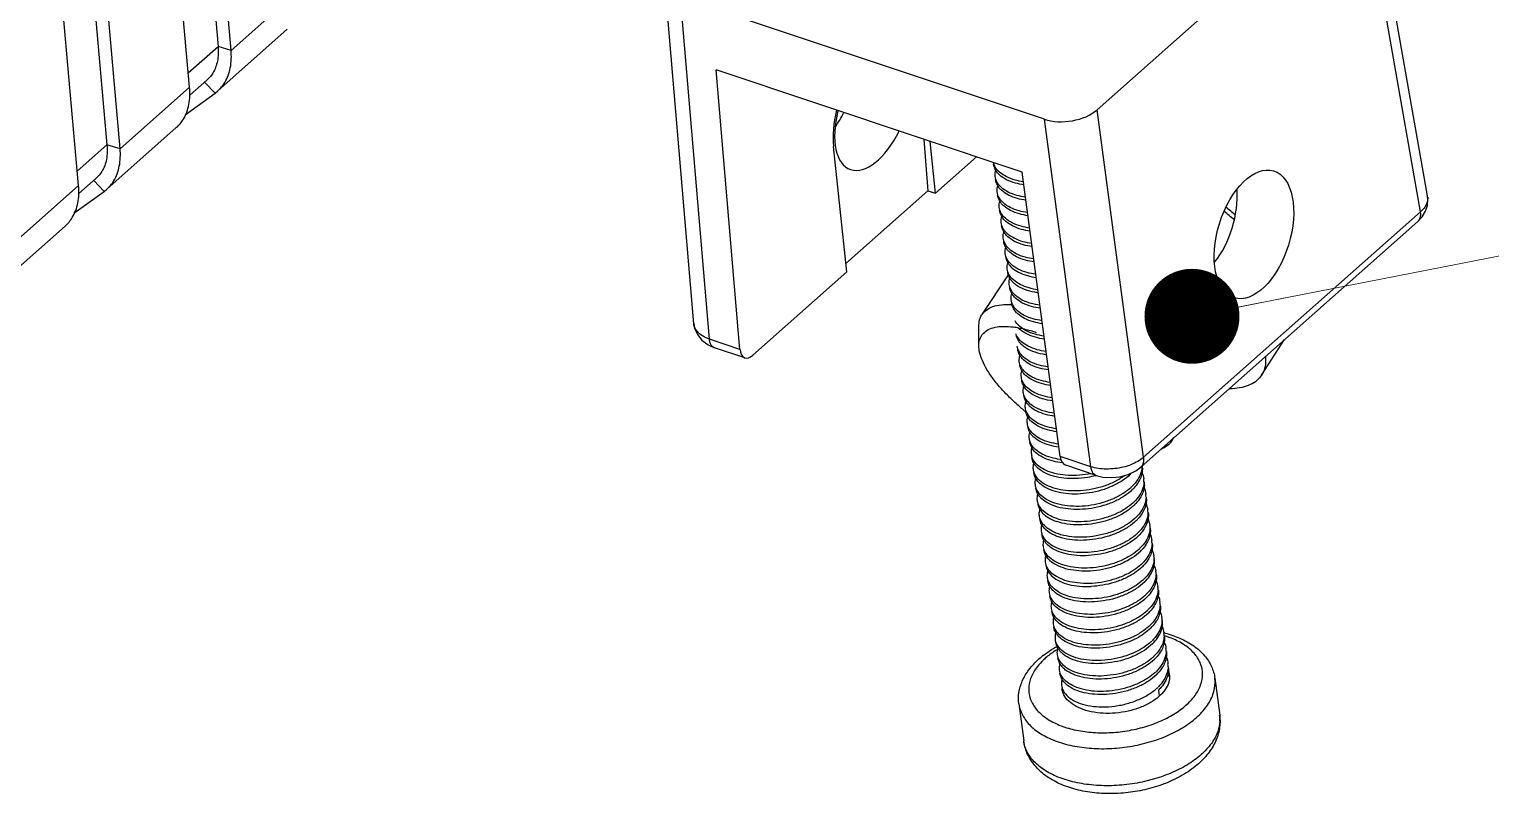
# Model space of a CAD drawing. Header units: millimetres. Extents: x 1518 to 2058, y 69 to 444.
# Drawn here: x 1812.98 to 1833.04, y 119.02 to 129.42 of the extents above; entities that cross this region are included whole.
import ezdxf

# ---------------------------------------------------------------- set-up
doc = ezdxf.new("R2010")
doc.units = ezdxf.units.MM
doc.layers.add('02___PRT_ALL_AXES', color=7, linetype='Continuous')
doc.layers.add('06___PRT_ALL_SURFS', color=7, linetype='Continuous')
doc.layers.add('from', color=7, linetype='Continuous', lineweight=13)
doc.styles.add('宋体', font='SimSun.ttf')
doc.dimstyles.new('YanXiu', dxfattribs={"dimscale": 1.5, "dimtxt": 2.5, "dimasz": 2.2, "dimexe": 0.65, "dimexo": 0.65, "dimgap": 0.5, "dimtad": 1, "dimdsep": 46, "dimtxsty": '宋体', "dimcen": 0, "dimclrd": 3, "dimclre": 3, "dimclrt": 3, "dimazin": 2, "dimtfac": 1, "dimtofl": 0, "dimtmove": 0, "dimatfit": 3, "dimfxl": 0, "dimlwd": 5, "dimlwe": 5, "dimarcsym": 0})

# ---------------------------------------------------------------- blocks, each defined once
blk = doc.blocks.new('*u40')
at = {"color": 7, "linetype": 'Continuous'}
for p, q in [((41.344, 8.178), (40.407, 13.485)), ((36.127, 9.54), (40.297, 13.237)), ((41.233, 7.927), (40.297, 13.237)), ((29.76, 6.161), (29.303, 11.554)), ((35.294, 9.39), (29.548, 11.312)), ((30.006, 5.917), (29.548, 11.312)), ((34.944, 8.553), (30.115, 10.168)), ((30.489, 5.755), (30.115, 10.168)), ((36.862, 4.051), (36.127, 9.54)), ((36.029, 3.902), (35.294, 9.39)), ((33.391, 9.072), (33.456, 8.262)), ((33.577, 8.222), (33.491, 9.039)), ((32.175, 6.979), (31.967, 8.959)), ((34.222, 8.794), (33.577, 8.222)), ((35.546, 4.064), (34.944, 8.553)), ((32.161, 7.114), (33.456, 8.262)), ((33.456, 8.262), (33.577, 8.222)), ((41.233, 7.927), (36.862, 4.051)), ((41.192, 7.777), (36.821, 3.901)), ((30.69, 5.662), (32.175, 6.979)), ((34.26, 5.813), (34.259, 6.125)), ((30.489, 5.755), (30.006, 5.917)), ((30.565, 5.621), (30.087, 5.781)), ((37.134, 4.179), (37.151, 4.186)), ((36.029, 3.902), (35.546, 4.064)), ((36.11, 3.766), (35.631, 3.926)), ((37.095, 0.373), (37.108, 0.276))]:
    blk.add_line(p, q, dxfattribs=at)
for points in [[(41.192, 7.777), (41.26, 7.85), (41.312, 7.937), (41.342, 8.029), (41.35, 8.122), (41.344, 8.178)], [(29.76, 6.162), (29.773, 6.089), (29.816, 5.988), (29.887, 5.899), (29.985, 5.826), (30.086, 5.781)], [(36.11, 3.766), (36.217, 3.74), (36.352, 3.731), (36.488, 3.745), (36.619, 3.782), (36.737, 3.839), (36.821, 3.901)]]:
    blk.add_lwpolyline(points, dxfattribs=at)
for centre, radius, start, end in [((41.153, 8.143), 0.194, 3.9443, 10.1644), ((34.6, 3.465), 5.696, 49.5709, 51.6778), ((34.733, 3.665), 5.527, 49.6651, 51.6674), ((37.416, 7.742), 3.831, 230.2482, 230.7773), ((37.436, 7.767), 3.863, 230.7769, 230.9913), ((35.333, 4.132), 0.246, 173.6824, 187.3152), ((37.062, 4.46), 0.285, 326.2282, 336.491), ((35.326, 4.131), 0.238, 187.3297, 194.1278), ((35.695, 5.165), 1.158, 262.1709, 263.1836), ((35.745, 5.179), 1.464, 284.4683, 284.6919), ((36.15, 4.298), 0.718, 314.2364, 316.6539), ((36.5, 3.914), 0.336, 359.0054, 359.3494), ((36.497, 3.914), 0.339, 357.554, 359.0037), ((36.521, 3.866), 0.321, 4.7367, 7.5002), ((36.544, 3.671), 0.323, 358.9404, 7.494), ((36.144, 4.135), 0.763, 312.3387, 314.2443), ((36.184, 4.052), 0.715, 314.2329, 316.9234), ((36.576, 3.427), 0.323, 358.9404, 7.494), ((36.176, 3.891), 0.763, 312.3387, 314.2443), ((36.216, 3.809), 0.715, 314.2329, 316.9234), ((35.767, 3.922), 0.883, 252.8021, 254.3605), ((36.207, 3.648), 0.763, 312.3532, 314.2445), ((36.247, 3.565), 0.715, 314.2329, 316.9234), ((36.608, 3.184), 0.323, 358.9404, 7.494), ((36.239, 3.404), 0.763, 312.3387, 314.2443), ((36.279, 3.321), 0.715, 314.2329, 316.9234), ((36.64, 2.94), 0.323, 358.9404, 7.494), ((36.271, 3.16), 0.763, 312.3387, 314.2443), ((36.311, 3.078), 0.715, 314.2329, 316.9234), ((36.671, 2.696), 0.323, 358.9404, 7.494), ((36.303, 2.917), 0.763, 312.3387, 314.2443), ((36.342, 2.834), 0.715, 314.2329, 316.9234), ((36.703, 2.453), 0.323, 358.9336, 7.494), ((36.335, 2.673), 0.762, 312.33, 314.2442), ((36.373, 2.591), 0.716, 314.2322, 316.9423), ((36.735, 2.209), 0.323, 358.9404, 7.494), ((36.366, 2.43), 0.763, 312.3387, 314.2443), ((36.406, 2.347), 0.715, 314.2329, 316.9234), ((36.767, 1.966), 0.323, 358.9404, 7.494), ((36.398, 2.186), 0.763, 312.3387, 314.2443), ((36.798, 1.722), 0.323, 358.9404, 7.494), ((36.438, 2.103), 0.715, 314.2329, 316.9234), ((36.43, 1.943), 0.763, 312.3387, 314.2443), ((36.83, 1.478), 0.323, 358.9645, 7.4941), ((36.469, 1.86), 0.715, 314.2329, 316.9234), ((36.862, 1.235), 0.323, 358.9404, 7.494), ((36.727, -0.494), 1.832, 74.9226, 75.5987), ((36.307, -0.304), 1.548, 121.0002, 123.1983), ((36.462, 1.698), 0.761, 312.2762, 314.2435), ((36.5, 1.617), 0.716, 314.2321, 316.9434), ((36.893, 0.991), 0.323, 358.9404, 7.494), ((36.131, -0.175), 1.39, 127.9207, 131.5379), ((36.025, 0.069), 1.08, 131.5188, 135.5657), ((36.493, 1.455), 0.763, 312.3387, 314.2443), ((36.533, 1.373), 0.715, 314.2329, 316.9234), ((36.925, 0.748), 0.323, 358.9404, 7.494), ((36.525, 1.212), 0.763, 312.3387, 314.2443), ((36.565, 1.129), 0.715, 314.2329, 316.9234), ((36.927, 0.496), 0.354, 19.4576, 24.6179), ((36.935, 0.499), 0.344, 14.4388, 19.4605), ((36.556, 0.968), 0.763, 312.3554, 314.2445), ((36.596, 0.886), 0.716, 314.2323, 316.9437), ((37.555, -0.091), 0.511, 357.1293, 7.5335), ((36.896, 0.152), 1.256, 311.4941, 317.6413)]:
    blk.add_arc(centre, radius, start, end, dxfattribs=at)
for centre, major_axis, ratio, start_param, end_param in [((32.6, 9.58), (0.376, 0.981), 0.498221, 1.814642, 4.512614), ((32.668, 9.581), (0.406, 1.129), 0.513797, -4.488164, -3.958036), ((35.644, 9.701), (0.595, 0.077), 0.574428, -2.27276, -0.702649), ((37.707, 7.872), (0.286, 1.011), 0.55823, -2.223664, -0.999969), ((30.665, 5.904), (0.101, 0.282), 0.513797, -3.984216, -2.38724), ((35.722, 4.212), (0.089, 0.287), 0.543841, -4.008282, -3.154534)]:
    blk.add_ellipse(centre, major_axis=major_axis, ratio=ratio, start_param=start_param, end_param=end_param, dxfattribs=at)
for points, start_tangent, end_tangent in [([(34.514, 8.644), (34.492, 8.702)], (-0.466861, 0.884331), (-0.242469, 0.970159)), ([(34.571, 8.527), (34.52, 8.596), (34.493, 8.68)], (-0.69163, 0.722252), (-0.131568, 0.991307)), ([(34.964, 8.403), (34.831, 8.43), (34.691, 8.484), (34.584, 8.557), (34.514, 8.644)], (-0.990404, 0.138204), (-0.466861, 0.884331)), ([(34.518, 8.486), (34.517, 8.499), (34.526, 8.586)], (-0.131568, 0.991307), (0.266528, 0.963827)), ([(34.546, 8.401), (34.518, 8.486)], (-0.466861, 0.884331), (-0.131568, 0.991307)), ([(34.602, 8.283), (34.552, 8.352), (34.525, 8.437)], (-0.69163, 0.722252), (-0.131568, 0.991307)), ([(34.997, 8.159), (34.862, 8.187), (34.723, 8.24), (34.616, 8.313), (34.546, 8.401)], (-0.990519, 0.137377), (-0.466861, 0.884331)), ([(34.55, 8.242), (34.549, 8.255), (34.558, 8.342)], (-0.131568, 0.991307), (0.266528, 0.963827)), ([(34.97, 8.354), (34.837, 8.382), (34.698, 8.435), (34.59, 8.508), (34.571, 8.527)], (-0.990427, 0.138038), (-0.69163, 0.722252)), ([(34.577, 8.157), (34.55, 8.242)], (-0.466861, 0.884331), (-0.131568, 0.991307)), ([(34.634, 8.04), (34.584, 8.109), (34.556, 8.193)], (-0.69163, 0.722252), (-0.131568, 0.991307)), ([(35.029, 7.915), (34.894, 7.943), (34.755, 7.997), (34.647, 8.07), (34.577, 8.157)], (-0.990633, 0.136552), (-0.466861, 0.884331)), ([(34.582, 7.998), (34.58, 8.012), (34.59, 8.099)], (-0.131568, 0.991307), (0.266528, 0.963827)), ([(35.003, 8.11), (34.869, 8.138), (34.729, 8.192), (34.622, 8.264), (34.602, 8.283)], (-0.990542, 0.137212), (-0.69163, 0.722252)), ([(41.346, 8.157), (41.337, 8.08), (41.299, 8.002), (41.233, 7.927)], (0.06874, -0.997635), (-0.740432, -0.672131)), ([(34.609, 7.914), (34.582, 7.998)], (-0.466861, 0.884331), (-0.131568, 0.991307)), ([(34.666, 7.796), (34.615, 7.865), (34.588, 7.95)], (-0.69163, 0.722252), (-0.131568, 0.991307)), ([(35.062, 7.672), (34.926, 7.7), (34.786, 7.753), (34.679, 7.826), (34.609, 7.914)], (-0.990746, 0.135728), (-0.466861, 0.884331)), ([(34.613, 7.755), (34.612, 7.768), (34.621, 7.855)], (-0.131568, 0.991307), (0.266528, 0.963827)), ([(35.036, 7.867), (34.9, 7.895), (34.761, 7.948), (34.654, 8.021), (34.634, 8.04)], (-0.990656, 0.136387), (-0.69163, 0.722252)), ([(41.192, 7.777), (41.219, 7.813), (41.235, 7.865), (41.233, 7.927)], (0.746375, 0.665526), (-0.153011, 0.988224)), ([(34.641, 7.67), (34.613, 7.755)], (-0.466861, 0.884331), (-0.131568, 0.991307)), ([(34.698, 7.553), (34.647, 7.621), (34.62, 7.706)], (-0.69163, 0.722252), (-0.131568, 0.991307)), ([(35.094, 7.428), (34.958, 7.456), (34.818, 7.51), (34.711, 7.582), (34.641, 7.67)], (-0.990858, 0.134906), (-0.466861, 0.884331)), ([(35.068, 7.623), (34.932, 7.651), (34.793, 7.705), (34.685, 7.777), (34.666, 7.796)], (-0.990769, 0.135564), (-0.69163, 0.722252)), ([(34.645, 7.511), (34.644, 7.524), (34.653, 7.612)], (-0.131568, 0.991307), (0.266528, 0.963827)), ([(34.673, 7.426), (34.645, 7.511)], (-0.466861, 0.884331), (-0.131568, 0.991307)), ([(34.729, 7.309), (34.679, 7.378), (34.652, 7.462)], (-0.69163, 0.722252), (-0.131568, 0.991307)), ([(35.127, 7.184), (34.989, 7.212), (34.85, 7.266), (34.742, 7.339), (34.673, 7.426)], (-0.99097, 0.134085), (-0.466861, 0.884331)), ([(35.101, 7.379), (34.964, 7.407), (34.824, 7.461), (34.717, 7.534), (34.698, 7.553)], (-0.990881, 0.134742), (-0.69163, 0.722252)), ([(34.677, 7.268), (34.676, 7.281), (34.685, 7.368)], (-0.131568, 0.991307), (0.266528, 0.963827)), ([(34.704, 7.183), (34.677, 7.268)], (-0.466861, 0.884331), (-0.131568, 0.991307)), ([(34.683, 7.219), (34.711, 7.134), (34.761, 7.065)], (0.131568, -0.991307), (0.69163, -0.722252)), ([(35.16, 6.941), (35.021, 6.969), (34.882, 7.022), (34.774, 7.095), (34.704, 7.183)], (-0.99108, 0.133265), (-0.466861, 0.884331)), ([(35.134, 7.136), (34.996, 7.164), (34.856, 7.217), (34.749, 7.29), (34.729, 7.309)], (-0.990992, 0.133921), (-0.69163, 0.722252)), ([(34.709, 7.024), (34.707, 7.037), (34.716, 7.124)], (-0.131568, 0.991307), (0.266528, 0.963827)), ([(34.736, 6.939), (34.709, 7.024)], (-0.466861, 0.884331), (-0.131568, 0.991307)), ([(34.787, 6.828), (34.76, 6.861), (34.717, 6.962), (34.715, 6.975)], (-0.673787, 0.738925), (-0.126396, 0.99198)), ([(35.192, 6.697), (35.053, 6.725), (34.913, 6.779), (34.806, 6.852), (34.736, 6.939)], (-0.99119, 0.132446), (-0.466861, 0.884331)), ([(34.761, 7.065), (34.78, 7.046), (34.888, 6.974), (35.027, 6.92), (35.166, 6.892)], (0.69163, -0.722252), (0.991102, -0.133101)), ([(34.74, 6.78), (34.739, 6.794), (34.749, 6.884)], (-0.131568, 0.991307), (0.275999, 0.961158)), ([(34.768, 6.696), (34.74, 6.78)], (-0.466861, 0.884331), (-0.131568, 0.991307)), ([(34.824, 6.578), (34.774, 6.647), (34.747, 6.732)], (-0.69163, 0.722252), (-0.131568, 0.991307)), ([(35.225, 6.453), (35.084, 6.482), (34.945, 6.535), (34.838, 6.608), (34.768, 6.696)], (-0.991299, 0.131629), (-0.466861, 0.884331)), ([(35.199, 6.648), (35.145, 6.657), (34.982, 6.702), (34.85, 6.772), (34.787, 6.828)], (-0.991108, 0.133058), (-0.673787, 0.738925)), ([(34.31, 6.307), (34.337, 6.34), (34.425, 6.407), (34.544, 6.448), (34.691, 6.464), (34.788, 6.462)], (0.556021, 0.831168), (0.997676, -0.068142)), ([(34.772, 6.537), (34.771, 6.55), (34.78, 6.637)], (-0.131568, 0.991307), (0.266528, 0.963827)), ([(34.799, 6.452), (34.772, 6.537)], (-0.466861, 0.884331), (-0.131568, 0.991307)), ([(34.856, 6.335), (34.806, 6.403), (34.778, 6.488)], (-0.69163, 0.722252), (-0.131568, 0.991307)), ([(35.232, 6.404), (35.091, 6.433), (34.951, 6.487), (34.844, 6.559), (34.824, 6.578)], (-0.991321, 0.131466), (-0.69163, 0.722252)), ([(34.259, 6.125), (34.26, 6.14), (34.281, 6.251), (34.31, 6.307)], (-0.001464, 0.999999), (0.556021, 0.831168)), ([(35.258, 6.209), (35.116, 6.238), (34.977, 6.292), (34.869, 6.364), (34.799, 6.452)], (-0.991407, 0.130813), (-0.466861, 0.884331)), ([(35.264, 6.161), (35.122, 6.189), (34.983, 6.243), (34.876, 6.316), (34.856, 6.335)], (-0.991429, 0.13065), (-0.69163, 0.722252)), ([(30.006, 5.917), (29.907, 5.962), (29.831, 6.02), (29.781, 6.088), (29.76, 6.161)], (-0.944594, 0.328242), (-0.084879, 0.996391)), ([(34.26, 5.813), (34.26, 5.827), (34.28, 5.927), (34.33, 6.007), (34.409, 6.067), (34.516, 6.105), (34.649, 6.119), (34.804, 6.11), (34.89, 6.097)], (-0.00138, 0.999999), (0.983335, -0.181801)), ([(35.29, 5.966), (35.148, 5.995), (35.008, 6.048), (34.901, 6.121), (34.831, 6.209)], (-0.991514, 0.129999), (-0.466861, 0.884331)), ([(34.842, 6.001), (34.843, 5.993), (34.885, 5.891), (34.914, 5.853)], (0.127094, -0.991891), (0.67563, -0.737241)), ([(35.297, 5.917), (35.154, 5.946), (35.015, 5.999), (34.907, 6.072), (34.888, 6.091)], (-0.991536, 0.129836), (-0.69163, 0.722252)), ([(34.89, 6.097), (34.978, 6.078), (35.167, 6.024)], (0.983335, -0.181801), (0.948352, -0.31722)), ([(30.087, 5.781), (30.078, 5.784), (30.044, 5.812), (30.019, 5.857), (30.006, 5.917)], (-0.949792, 0.312882), (-0.108907, 0.994052)), ([(34.966, 4.797), (34.934, 4.824), (34.764, 4.978), (34.615, 5.134), (34.488, 5.289), (34.387, 5.439), (34.315, 5.581), (34.272, 5.711), (34.26, 5.813)], (-0.768816, 0.63947), (-0.00138, 0.999999)), ([(35.323, 5.722), (35.18, 5.751), (35.04, 5.805), (34.933, 5.877), (34.863, 5.965)], (-0.99162, 0.129185), (-0.466861, 0.884331)), ([(34.895, 5.721), (34.867, 5.806)], (-0.466861, 0.884331), (-0.131568, 0.991307)), ([(34.914, 5.853), (34.975, 5.8), (35.106, 5.729), (35.269, 5.683), (35.329, 5.673)], (0.67563, -0.737241), (0.991527, -0.129902)), ([(34.951, 5.604), (34.901, 5.673), (34.874, 5.757)], (-0.69163, 0.722252), (-0.131568, 0.991307)), ([(35.356, 5.478), (35.211, 5.507), (35.072, 5.561), (34.964, 5.634), (34.895, 5.721)], (-0.991726, 0.128373), (-0.466861, 0.884331)), ([(34.899, 5.562), (34.898, 5.576), (34.907, 5.663)], (-0.131568, 0.991307), (0.266528, 0.963827)), ([(34.926, 5.478), (34.899, 5.562)], (-0.466861, 0.884331), (-0.131568, 0.991307)), ([(35.362, 5.43), (35.218, 5.459), (35.078, 5.512), (34.971, 5.585), (34.951, 5.604)], (-0.991747, 0.128211), (-0.69163, 0.722252)), ([(34.983, 5.36), (34.933, 5.429), (34.905, 5.514)], (-0.69163, 0.722252), (-0.131568, 0.991307)), ([(35.388, 5.235), (35.243, 5.264), (35.104, 5.317), (34.996, 5.39), (34.926, 5.478)], (-0.991831, 0.127563), (-0.466861, 0.884331)), ([(34.931, 5.319), (34.929, 5.332), (34.938, 5.419)], (-0.131568, 0.991307), (0.266528, 0.963827)), ([(34.958, 5.234), (34.931, 5.319)], (-0.466861, 0.884331), (-0.131568, 0.991307)), ([(35.395, 5.186), (35.249, 5.215), (35.11, 5.269), (35.003, 5.341), (34.983, 5.36)], (-0.991851, 0.127401), (-0.69163, 0.722252)), ([(35.023, 5.108), (34.958, 5.199), (34.937, 5.27)], (-0.712986, 0.701178), (-0.131861, 0.991268)), ([(35.421, 4.991), (35.275, 5.02), (35.135, 5.074), (35.028, 5.146), (34.958, 5.234)], (-0.991934, 0.126753), (-0.466861, 0.884331)), ([(34.962, 5.075), (34.96, 5.105), (34.97, 5.177)], (-0.131861, 0.991268), (0.270789, 0.962639)), ([(35.428, 4.942), (35.266, 4.976), (35.127, 5.033), (35.023, 5.108)], (-0.991974, 0.126444), (-0.712986, 0.701178)), ([(34.983, 5.004), (34.962, 5.075)], (-0.415689, 0.909507), (-0.131861, 0.991268)), ([(35.047, 4.873), (34.996, 4.942), (34.969, 5.027)], (-0.69163, 0.722252), (-0.131568, 0.991307)), ([(35.454, 4.747), (35.291, 4.781), (35.153, 4.838), (35.048, 4.914), (34.983, 5.004)], (-0.992056, 0.125801), (-0.415689, 0.909507)), ([(34.994, 4.832), (34.993, 4.845), (35.002, 4.932)], (-0.131568, 0.991307), (0.266528, 0.963827)), ([(35.46, 4.698), (35.313, 4.728), (35.173, 4.781), (35.066, 4.854), (35.047, 4.873)], (-0.992058, 0.125784), (-0.69163, 0.722252)), ([(35.022, 4.747), (34.994, 4.832)], (-0.466861, 0.884331), (-0.131568, 0.991307)), ([(35.078, 4.629), (35.028, 4.698), (35, 4.783)], (-0.69163, 0.722252), (-0.131568, 0.991307)), ([(35.486, 4.503), (35.338, 4.533), (35.199, 4.587), (35.091, 4.659), (35.022, 4.747)], (-0.992139, 0.125139), (-0.466861, 0.884331)), ([(35.026, 4.588), (35.024, 4.601), (35.034, 4.689)], (-0.131568, 0.991307), (0.266528, 0.963827)), ([(35.493, 4.455), (35.345, 4.484), (35.205, 4.538), (35.098, 4.611), (35.078, 4.629)], (-0.99216, 0.124978), (-0.69163, 0.722252)), ([(35.053, 4.503), (35.026, 4.588)], (-0.466861, 0.884331), (-0.131568, 0.991307)), ([(35.11, 4.386), (35.06, 4.455), (35.032, 4.539)], (-0.69163, 0.722252), (-0.131568, 0.991307)), ([(35.519, 4.26), (35.37, 4.289), (35.23, 4.343), (35.123, 4.416), (35.053, 4.503)], (-0.99224, 0.124333), (-0.466861, 0.884331)), ([(35.058, 4.345), (35.056, 4.358), (35.065, 4.445)], (-0.131568, 0.991307), (0.266528, 0.963827)), ([(35.526, 4.211), (35.376, 4.241), (35.237, 4.294), (35.129, 4.367), (35.11, 4.386)], (-0.992261, 0.124172), (-0.69163, 0.722252)), ([(35.085, 4.26), (35.058, 4.345)], (-0.466861, 0.884331), (-0.131568, 0.991307)), ([(35.106, 4.187), (35.069, 4.268), (35.064, 4.296)], (-0.553788, 0.832658), (-0.127883, 0.991789)), ([(35.125, 4.202), (35.085, 4.26)], (-0.659976, 0.751287), (-0.466861, 0.884331)), ([(35.089, 4.159), (35.097, 4.2)], (0.109853, 0.993948), (0.264707, 0.964329)), ([(35.582, 3.965), (35.436, 3.99), (35.295, 4.038), (35.183, 4.105), (35.106, 4.187)], (-0.994663, 0.103177), (-0.553788, 0.832658)), ([(35.155, 4.172), (35.125, 4.202)], (-0.740851, 0.67167), (-0.659976, 0.751287)), ([(35.537, 4.018), (35.402, 4.046), (35.262, 4.099), (35.155, 4.172)], (-0.990672, 0.13627), (-0.740851, 0.67167)), ([(37.3, 4.301), (37.273, 4.268), (37.185, 4.201), (37.151, 4.186)], (-0.556021, -0.831168), (-0.925953, -0.377638)), ([(35.131, 3.992), (35.095, 4.073)], (-0.553788, 0.832658), (-0.244415, 0.969671)), ([(35.123, 3.967), (35.096, 4.052)], (-0.466861, 0.884331), (-0.131568, 0.991307)), ([(35.121, 3.857), (35.12, 3.87), (35.129, 3.958)], (-0.131568, 0.991307), (0.266528, 0.963827)), ([(35.173, 3.899), (35.123, 3.967)], (-0.69163, 0.722252), (-0.466861, 0.884331)), ([(36.027, 3.792), (35.988, 3.785), (35.803, 3.764), (35.625, 3.768), (35.462, 3.795), (35.321, 3.843), (35.209, 3.91), (35.131, 3.992)], (-0.980324, -0.197395), (-0.553788, 0.832658)), ([(36.862, 4.051), (36.772, 3.987), (36.662, 3.934), (36.538, 3.895), (36.406, 3.872), (36.273, 3.865), (36.145, 3.875), (36.029, 3.902)], (-0.75603, -0.654537), (-0.952011, 0.306065)), ([(36.821, 3.901), (36.848, 3.937), (36.864, 3.989), (36.862, 4.051)], (0.746484, 0.665403), (-0.153011, 0.988224)), ([(35.148, 3.773), (35.121, 3.857)], (-0.466861, 0.884331), (-0.131568, 0.991307)), ([(35.205, 3.655), (35.155, 3.724), (35.127, 3.809)], (-0.69163, 0.722252), (-0.131568, 0.991307)), ([(36.564, 3.763), (36.517, 3.731), (36.362, 3.645), (36.187, 3.58), (36, 3.538), (35.811, 3.52), (35.63, 3.527), (35.465, 3.559), (35.326, 3.612), (35.218, 3.685), (35.148, 3.773)], (-0.80058, -0.599226), (-0.466861, 0.884331)), ([(35.153, 3.614), (35.151, 3.627), (35.16, 3.714)], (-0.131568, 0.991307), (0.266528, 0.963827)), ([(36.111, 3.761), (35.974, 3.733), (35.785, 3.715), (35.604, 3.722), (35.44, 3.753), (35.3, 3.807), (35.193, 3.88), (35.173, 3.899)], (-0.968286, -0.249845), (-0.69163, 0.722252)), ([(36.651, 3.783), (36.524, 3.682), (36.368, 3.597), (36.193, 3.531), (36.006, 3.489), (35.817, 3.471), (35.636, 3.478), (35.471, 3.51), (35.332, 3.563), (35.225, 3.636), (35.205, 3.655)], (-0.716284, -0.697809), (-0.69163, 0.722252)), ([(36.11, 3.766), (36.102, 3.77), (36.067, 3.797), (36.042, 3.842), (36.029, 3.902)], (-0.949881, 0.312613), (-0.108907, 0.994052)), ([(36.835, 3.9), (36.823, 3.821), (36.769, 3.702), (36.676, 3.589)], (-0.042647, -0.99909), (-0.716284, -0.697809)), ([(36.817, 3.734), (36.775, 3.653), (36.706, 3.564)], (-0.357331, -0.933978), (-0.682733, -0.730668)), ([(36.838, 3.815), (36.829, 3.772), (36.817, 3.734)], (-0.146749, -0.989174), (-0.357331, -0.933978)), ([(36.834, 3.815), (36.835, 3.813), (36.864, 3.713)], (0.431036, -0.902335), (0.130448, -0.991455)), ([(36.841, 3.892), (36.838, 3.815)], (0.082493, -0.996592), (-0.146749, -0.989174)), ([(35.18, 3.529), (35.153, 3.614)], (-0.466861, 0.884331), (-0.131568, 0.991307)), ([(35.237, 3.411), (35.186, 3.48), (35.159, 3.565)], (-0.69163, 0.722252), (-0.131568, 0.991307)), ([(36.658, 3.571), (36.549, 3.487), (36.394, 3.402), (36.218, 3.337), (36.031, 3.294), (35.843, 3.276), (35.661, 3.284), (35.497, 3.315), (35.357, 3.369), (35.25, 3.441), (35.18, 3.529)], (-0.739092, -0.673605), (-0.466861, 0.884331)), ([(35.184, 3.37), (35.183, 3.383), (35.192, 3.471)], (-0.131568, 0.991307), (0.266528, 0.963827)), ([(36.683, 3.54), (36.555, 3.438), (36.4, 3.353), (36.225, 3.288), (36.038, 3.245), (35.849, 3.228), (35.668, 3.235), (35.503, 3.266), (35.364, 3.32), (35.256, 3.393), (35.237, 3.411)], (-0.716284, -0.697809), (-0.69163, 0.722252)), ([(36.867, 3.665), (36.854, 3.577), (36.801, 3.458), (36.708, 3.345)], (-0.017357, -0.999849), (-0.716284, -0.697809)), ([(36.848, 3.491), (36.807, 3.409), (36.738, 3.32)], (-0.357331, -0.933978), (-0.682733, -0.730668)), ([(36.87, 3.571), (36.861, 3.529), (36.848, 3.491)], (-0.146749, -0.989174), (-0.357331, -0.933978)), ([(36.865, 3.572), (36.867, 3.569), (36.896, 3.469)], (0.431036, -0.902335), (0.130448, -0.991455)), ([(36.871, 3.664), (36.872, 3.649), (36.87, 3.571)], (0.130448, -0.991455), (-0.146749, -0.989174)), ([(35.212, 3.285), (35.184, 3.37)], (-0.466861, 0.884331), (-0.131568, 0.991307)), ([(35.191, 3.321), (35.209, 3.257), (35.267, 3.169)], (0.131035, -0.991378), (0.687403, -0.726276)), ([(35.505, 3.078), (35.389, 3.125), (35.282, 3.198), (35.212, 3.285)], (-0.955245, 0.295817), (-0.466861, 0.884331)), ([(36.714, 3.296), (36.581, 3.191), (36.417, 3.103), (36.232, 3.037), (36.036, 2.997), (35.84, 2.984), (35.654, 2.997), (35.489, 3.037)], (-0.716284, -0.697809), (-0.946337, 0.32318)), ([(36.69, 3.328), (36.581, 3.243), (36.426, 3.158), (36.25, 3.093), (36.063, 3.051), (35.874, 3.033), (35.693, 3.04), (35.529, 3.071)], (-0.739092, -0.673605), (-0.962937, 0.269728)), ([(36.899, 3.421), (36.886, 3.334), (36.833, 3.214), (36.74, 3.101)], (-0.017357, -0.999849), (-0.716284, -0.697809)), ([(36.88, 3.247), (36.839, 3.166), (36.77, 3.077)], (-0.357331, -0.933978), (-0.682733, -0.730668)), ([(36.901, 3.327), (36.892, 3.285), (36.88, 3.247)], (-0.146749, -0.989174), (-0.357331, -0.933978)), ([(36.897, 3.328), (36.898, 3.325), (36.928, 3.226)], (0.431036, -0.902335), (0.130448, -0.991455)), ([(36.902, 3.42), (36.904, 3.405), (36.901, 3.327)], (0.130448, -0.991455), (-0.146749, -0.989174)), ([(35.216, 3.127), (35.214, 3.153), (35.225, 3.229)], (-0.131523, 0.991313), (0.275138, 0.961405)), ([(35.236, 3.058), (35.216, 3.127)], (-0.405492, 0.914099), (-0.131523, 0.991313)), ([(35.3, 2.924), (35.25, 2.993), (35.223, 3.078)], (-0.69163, 0.722252), (-0.131568, 0.991307)), ([(35.515, 2.842), (35.389, 2.899), (35.295, 2.972), (35.236, 3.058)], (-0.946337, 0.32318), (-0.405492, 0.914099)), ([(35.267, 3.169), (35.363, 3.094), (35.489, 3.037)], (0.687403, -0.726276), (0.946337, -0.32318)), ([(36.746, 3.053), (36.619, 2.951), (36.464, 2.866), (36.288, 2.801), (36.101, 2.758), (35.912, 2.74), (35.731, 2.748), (35.567, 2.779), (35.499, 2.801)], (-0.716284, -0.697809), (-0.936312, 0.35117)), ([(36.721, 3.084), (36.606, 2.996), (36.443, 2.908), (36.258, 2.843), (36.062, 2.802), (35.866, 2.789), (35.68, 2.802), (35.515, 2.842)], (-0.738923, -0.67379), (-0.946337, 0.32318)), ([(36.93, 3.178), (36.918, 3.09), (36.864, 2.971), (36.772, 2.858)], (-0.017357, -0.999849), (-0.716284, -0.697809)), ([(36.912, 3.004), (36.871, 2.922), (36.801, 2.833)], (-0.357331, -0.933978), (-0.682733, -0.730668)), ([(36.933, 3.084), (36.924, 3.041), (36.912, 3.004)], (-0.146749, -0.989174), (-0.357331, -0.933978)), ([(36.929, 3.085), (36.93, 3.082), (36.959, 2.982)], (0.431036, -0.902335), (0.130448, -0.991455)), ([(36.934, 3.177), (36.936, 3.161), (36.933, 3.084)], (0.130448, -0.991455), (-0.146749, -0.989174)), ([(35.248, 2.883), (35.247, 2.896), (35.256, 2.983)], (-0.131568, 0.991307), (0.266528, 0.963827)), ([(35.275, 2.798), (35.248, 2.883)], (-0.466861, 0.884331), (-0.131568, 0.991307)), ([(35.332, 2.681), (35.282, 2.75), (35.254, 2.834)], (-0.69163, 0.722252), (-0.131568, 0.991307)), ([(36.753, 2.84), (36.644, 2.756), (36.489, 2.671), (36.313, 2.606), (36.127, 2.563), (35.938, 2.546), (35.756, 2.553), (35.592, 2.584), (35.452, 2.638), (35.345, 2.711), (35.275, 2.798)], (-0.739092, -0.673605), (-0.466861, 0.884331)), ([(35.499, 2.801), (35.427, 2.833), (35.32, 2.905), (35.3, 2.924)], (-0.936312, 0.35117), (-0.69163, 0.722252)), ([(36.778, 2.809), (36.651, 2.708), (36.495, 2.622), (36.32, 2.557), (36.133, 2.515), (35.944, 2.497), (35.763, 2.504), (35.598, 2.536), (35.459, 2.589), (35.351, 2.662), (35.332, 2.681)], (-0.716284, -0.697809), (-0.69163, 0.722252)), ([(36.962, 2.934), (36.949, 2.847), (36.896, 2.727), (36.803, 2.614)], (-0.017357, -0.999849), (-0.716284, -0.697809)), ([(36.965, 2.84), (36.956, 2.798), (36.943, 2.76)], (-0.146749, -0.989174), (-0.357331, -0.933978)), ([(36.96, 2.841), (36.962, 2.838), (36.991, 2.738)], (0.431036, -0.902335), (0.130448, -0.991455)), ([(36.966, 2.933), (36.967, 2.918), (36.965, 2.84)], (0.130448, -0.991455), (-0.146749, -0.989174)), ([(35.28, 2.639), (35.278, 2.653), (35.287, 2.74)], (-0.131568, 0.991307), (0.266528, 0.963827)), ([(35.307, 2.555), (35.28, 2.639)], (-0.466861, 0.884331), (-0.131568, 0.991307)), ([(35.364, 2.437), (35.313, 2.506), (35.286, 2.591)], (-0.69163, 0.722252), (-0.131568, 0.991307)), ([(36.785, 2.597), (36.676, 2.513), (36.521, 2.427), (36.345, 2.362), (36.158, 2.32), (35.969, 2.302), (35.788, 2.309), (35.624, 2.341), (35.484, 2.394), (35.377, 2.467), (35.307, 2.555)], (-0.739092, -0.673605), (-0.466861, 0.884331)), ([(36.81, 2.565), (36.682, 2.464), (36.527, 2.379), (36.351, 2.313), (36.165, 2.271), (35.976, 2.253), (35.795, 2.261), (35.63, 2.292), (35.491, 2.346), (35.383, 2.418), (35.364, 2.437)], (-0.716284, -0.697809), (-0.69163, 0.722252)), ([(36.943, 2.76), (36.902, 2.678), (36.833, 2.589)], (-0.357331, -0.933978), (-0.682733, -0.730668)), ([(36.994, 2.69), (36.981, 2.603), (36.928, 2.484), (36.835, 2.371)], (-0.017357, -0.999849), (-0.716284, -0.697809)), ([(36.996, 2.597), (36.988, 2.554), (36.975, 2.516)], (-0.146749, -0.989174), (-0.357331, -0.933978)), ([(36.992, 2.597), (36.993, 2.595), (37.023, 2.495)], (0.431036, -0.902335), (0.130448, -0.991455)), ([(36.997, 2.69), (36.999, 2.674), (36.996, 2.597)], (0.130448, -0.991455), (-0.146749, -0.989174)), ([(35.311, 2.396), (35.31, 2.409), (35.319, 2.496)], (-0.131568, 0.991307), (0.266528, 0.963827)), ([(35.339, 2.311), (35.311, 2.396)], (-0.466861, 0.884331), (-0.131568, 0.991307)), ([(35.318, 2.347), (35.349, 2.255), (35.394, 2.195)], (0.130428, -0.991458), (0.687903, -0.725803)), ([(36.816, 2.353), (36.708, 2.269), (36.552, 2.184), (36.377, 2.119), (36.19, 2.076), (36.001, 2.058), (35.82, 2.066), (35.655, 2.097), (35.516, 2.151), (35.409, 2.223), (35.339, 2.311)], (-0.739092, -0.673605), (-0.466861, 0.884331)), ([(36.841, 2.322), (36.718, 2.223), (36.567, 2.139), (36.397, 2.074), (36.216, 2.031), (36.032, 2.011)], (-0.716284, -0.697809), (-0.99896, -0.045588)), ([(36.975, 2.516), (36.934, 2.435), (36.865, 2.346)], (-0.357331, -0.933978), (-0.682733, -0.730668)), ([(37.026, 2.447), (37.013, 2.359), (36.959, 2.24), (36.867, 2.127)], (-0.017475, -0.999847), (-0.716284, -0.697809)), ([(37.006, 2.271), (37.024, 2.329), (37.028, 2.351)], (0.361978, 0.932187), (0.150526, 0.988606)), ([(37.025, 2.352), (37.055, 2.251)], (0.424729, -0.905321), (0.130448, -0.991455)), ([(37.028, 2.351), (37.029, 2.446)], (0.150526, 0.988606), (-0.127816, 0.991798)), ([(35.343, 2.152), (35.342, 2.161), (35.35, 2.251)], (-0.131051, 0.991376), (0.260769, 0.965401)), ([(35.373, 2.062), (35.343, 2.152)], (-0.486456, 0.873705), (-0.131051, 0.991376)), ([(35.427, 1.95), (35.377, 2.019), (35.349, 2.103)], (-0.69163, 0.722252), (-0.131568, 0.991307)), ([(35.394, 2.195), (35.423, 2.168), (35.536, 2.095), (35.679, 2.044), (35.848, 2.015), (36.032, 2.011)], (0.687903, -0.725803), (0.99896, 0.045588)), ([(36.873, 2.078), (36.746, 1.977), (36.59, 1.892), (36.415, 1.826), (36.228, 1.784), (36.039, 1.766), (35.858, 1.773), (35.693, 1.805), (35.554, 1.858), (35.447, 1.931), (35.427, 1.95)], (-0.716284, -0.697809), (-0.69163, 0.722252)), ([(36.848, 2.11), (36.743, 2.028), (36.593, 1.944), (36.423, 1.879), (36.241, 1.836), (36.057, 1.816)], (-0.739193, -0.673493), (-0.99896, -0.045588)), ([(36.897, 2.102), (36.971, 2.2), (37.006, 2.271)], (0.682483, 0.730901), (0.361978, 0.932187)), ([(37.057, 2.203), (37.045, 2.116), (36.991, 1.996), (36.898, 1.883)], (-0.017357, -0.999849), (-0.716284, -0.697809)), ([(37.06, 2.109), (37.051, 2.067), (37.039, 2.029)], (-0.146749, -0.989174), (-0.357331, -0.933978)), ([(37.056, 2.11), (37.057, 2.107), (37.086, 2.008)], (0.431036, -0.902335), (0.130448, -0.991455)), ([(37.061, 2.202), (37.063, 2.187), (37.06, 2.109)], (0.130448, -0.991455), (-0.146749, -0.989174)), ([(35.375, 1.909), (35.373, 1.922), (35.383, 2.009)], (-0.131568, 0.991307), (0.266528, 0.963827)), ([(36.057, 1.816), (35.872, 1.82), (35.703, 1.849), (35.559, 1.902), (35.447, 1.974), (35.373, 2.062)], (-0.99896, -0.045588), (-0.486456, 0.873705)), ([(35.402, 1.824), (35.375, 1.909)], (-0.466861, 0.884331), (-0.131568, 0.991307)), ([(35.459, 1.706), (35.409, 1.775), (35.381, 1.86)], (-0.69163, 0.722252), (-0.131568, 0.991307)), ([(36.88, 1.866), (36.771, 1.782), (36.616, 1.697), (36.44, 1.631), (36.253, 1.589), (36.065, 1.571), (35.883, 1.578), (35.719, 1.61), (35.579, 1.663), (35.472, 1.736), (35.402, 1.824)], (-0.739092, -0.673605), (-0.466861, 0.884331)), ([(37.039, 2.029), (36.997, 1.948), (36.928, 1.859)], (-0.357331, -0.933978), (-0.682733, -0.730668)), ([(37.089, 1.96), (37.076, 1.872), (37.023, 1.753), (36.93, 1.64)], (-0.017357, -0.999849), (-0.716284, -0.697809)), ([(37.092, 1.866), (37.083, 1.823), (37.07, 1.786)], (-0.146749, -0.989174), (-0.357331, -0.933978)), ([(37.087, 1.867), (37.089, 1.864), (37.118, 1.764)], (0.431036, -0.902335), (0.130448, -0.991455)), ([(37.093, 1.959), (37.094, 1.944), (37.092, 1.866)], (0.130448, -0.991455), (-0.146749, -0.989174)), ([(35.407, 1.665), (35.405, 1.678), (35.414, 1.765)], (-0.131568, 0.991307), (0.266528, 0.963827)), ([(35.434, 1.58), (35.407, 1.665)], (-0.466861, 0.884331), (-0.131568, 0.991307)), ([(35.491, 1.463), (35.44, 1.532), (35.413, 1.616)], (-0.69163, 0.722252), (-0.131568, 0.991307)), ([(36.912, 1.622), (36.803, 1.538), (36.648, 1.453), (36.472, 1.388), (36.285, 1.345), (36.096, 1.328), (35.915, 1.335), (35.751, 1.366), (35.611, 1.42), (35.504, 1.493), (35.434, 1.58)], (-0.739092, -0.673605), (-0.466861, 0.884331)), ([(36.905, 1.835), (36.777, 1.733), (36.622, 1.648), (36.447, 1.583), (36.26, 1.54), (36.071, 1.523), (35.89, 1.53), (35.725, 1.561), (35.586, 1.615), (35.478, 1.687), (35.459, 1.706)], (-0.716284, -0.697809), (-0.69163, 0.722252)), ([(37.07, 1.786), (37.029, 1.704), (36.96, 1.615)], (-0.357331, -0.933978), (-0.682733, -0.730668)), ([(37.121, 1.716), (37.108, 1.629), (37.055, 1.509), (36.962, 1.396)], (-0.017357, -0.999849), (-0.716284, -0.697809)), ([(37.123, 1.622), (37.114, 1.58), (37.102, 1.542)], (-0.146749, -0.989174), (-0.357331, -0.933978)), ([(37.119, 1.623), (37.12, 1.62), (37.15, 1.52)], (0.431036, -0.902335), (0.130448, -0.991455)), ([(37.124, 1.715), (37.126, 1.7), (37.123, 1.622)], (0.130448, -0.991455), (-0.146749, -0.989174)), ([(35.438, 1.421), (35.437, 1.435), (35.446, 1.522)], (-0.131568, 0.991307), (0.266528, 0.963827)), ([(35.466, 1.337), (35.438, 1.421)], (-0.466861, 0.884331), (-0.131568, 0.991307)), ([(36.936, 1.591), (36.809, 1.49), (36.654, 1.404), (36.478, 1.339), (36.291, 1.297), (36.103, 1.279), (35.921, 1.286), (35.757, 1.318), (35.617, 1.371), (35.51, 1.444), (35.491, 1.463)], (-0.716284, -0.697809), (-0.69163, 0.722252)), ([(37.102, 1.542), (37.061, 1.461), (36.992, 1.371)], (-0.357331, -0.933978), (-0.682733, -0.730668)), ([(37.152, 1.473), (37.14, 1.385), (37.086, 1.266), (36.994, 1.153)], (-0.016946, -0.999856), (-0.716284, -0.697809)), ([(37.155, 1.376), (37.156, 1.472)], (0.151939, 0.98839), (-0.127767, 0.991804)), ([(35.519, 1.223), (35.483, 1.269), (35.445, 1.37), (35.445, 1.373)], (-0.68057, 0.732683), (-0.128412, 0.991721)), ([(36.595, 1.175), (36.504, 1.144), (36.317, 1.102), (36.128, 1.084), (35.947, 1.091), (35.782, 1.123), (35.643, 1.176), (35.535, 1.249), (35.466, 1.337)], (-0.93707, -0.349141), (-0.466861, 0.884331)), ([(35.47, 1.178), (35.478, 1.28)], (-0.128412, 0.991721), (0.273575, 0.961851)), ([(35.508, 1.074), (35.47, 1.175), (35.47, 1.178)], (-0.534285, 0.845304), (-0.128412, 0.991721)), ([(36.611, 1.13), (36.42, 1.072), (36.221, 1.04), (36.026, 1.037), (35.845, 1.06), (35.689, 1.109), (35.566, 1.18), (35.519, 1.223)], (-0.934204, -0.356739), (-0.68057, 0.732683)), ([(36.943, 1.379), (36.835, 1.295), (36.679, 1.209), (36.595, 1.175)], (-0.739092, -0.673605), (-0.93707, -0.349141)), ([(36.968, 1.348), (36.867, 1.264), (36.747, 1.191), (36.611, 1.13)], (-0.716284, -0.697809), (-0.934204, -0.356739)), ([(37.024, 1.128), (37.098, 1.226), (37.133, 1.296)], (0.682468, 0.730915), (0.362683, 0.931913)), ([(37.184, 1.229), (37.172, 1.141), (37.118, 1.022), (37.025, 0.909)], (-0.017357, -0.999849), (-0.716284, -0.697809)), ([(37.133, 1.296), (37.151, 1.358), (37.155, 1.376)], (0.362683, 0.931913), (0.151939, 0.98839)), ([(37.152, 1.377), (37.181, 1.277)], (0.422695, -0.906272), (0.130448, -0.991455)), ([(37.188, 1.228), (37.189, 1.213), (37.187, 1.135)], (0.130448, -0.991455), (-0.146749, -0.989174)), ([(37.53, 0.134), (37.673, 0.29), (37.762, 0.456), (37.792, 0.625), (37.762, 0.788), (37.673, 0.939), (37.53, 1.071), (37.337, 1.178), (37.189, 1.232)], (0.748212, 0.663459), (-0.956198, 0.29272)), ([(37.203, 1.275), (37.434, 1.194), (37.654, 1.071), (37.822, 0.918), (37.933, 0.746), (37.986, 0.561)], (0.96557, -0.260144), (0.129134, -0.991627)), ([(35.276, 0.922), (35.427, 1.026), (35.496, 1.066)], (0.788582, 0.614929), (0.876075, 0.482176)), ([(35.46, 0.992), (35.309, 0.877)], (-0.836558, -0.547878), (-0.748212, -0.663459)), ([(35.554, 0.976), (35.504, 1.044), (35.476, 1.129)], (-0.69163, 0.722252), (-0.131568, 0.991307)), ([(35.502, 0.934), (35.5, 0.947), (35.509, 1.035)], (-0.131568, 0.991307), (0.266528, 0.963827)), ([(35.529, 0.85), (35.502, 0.934)], (-0.466861, 0.884331), (-0.131568, 0.991307)), ([(36.637, 0.935), (36.445, 0.877), (36.247, 0.846), (36.051, 0.842), (35.871, 0.865), (35.714, 0.914), (35.591, 0.985), (35.508, 1.074)], (-0.934204, -0.356739), (-0.534285, 0.845304)), ([(36.653, 0.89), (36.542, 0.852), (36.355, 0.81), (36.166, 0.792), (35.985, 0.799), (35.82, 0.83), (35.681, 0.884), (35.574, 0.957), (35.554, 0.976)], (-0.931203, -0.3645), (-0.69163, 0.722252)), ([(36.975, 1.135), (36.893, 1.069), (36.772, 0.996), (36.637, 0.935)], (-0.739816, -0.672809), (-0.934204, -0.356739)), ([(37, 1.104), (36.873, 1.002), (36.717, 0.917), (36.653, 0.89)], (-0.716284, -0.697809), (-0.931203, -0.3645)), ([(37.166, 1.055), (37.124, 0.973), (37.055, 0.884)], (-0.357331, -0.933978), (-0.682733, -0.730668)), ([(37.216, 0.985), (37.203, 0.898), (37.15, 0.778), (37.057, 0.665)], (-0.017357, -0.999849), (-0.716284, -0.697809)), ([(37.187, 1.135), (37.178, 1.093), (37.166, 1.055)], (-0.146749, -0.989174), (-0.357331, -0.933978)), ([(37.182, 1.136), (37.184, 1.133), (37.213, 1.033)], (0.431036, -0.902335), (0.130448, -0.991455)), ([(37.22, 0.985), (37.221, 0.969), (37.218, 0.891)], (0.130448, -0.991455), (-0.146749, -0.989174)), ([(34.892, 0.158), (34.893, 0.335), (34.946, 0.517), (35.051, 0.697), (35.209, 0.866)], (-0.129134, 0.991627), (0.748212, 0.663459)), ([(35.254, 0.825), (35.167, 0.722), (35.078, 0.556), (35.047, 0.387), (35.077, 0.224), (35.166, 0.073), (35.31, -0.059), (35.502, -0.166), (35.734, -0.244), (35.997, -0.289), (36.278, -0.299), (36.565, -0.274), (36.846, -0.214), (37.108, -0.124), (37.34, -0.005), (37.53, 0.134)], (-0.69951, -0.714623), (0.748212, 0.663459)), ([(35.586, 0.732), (35.535, 0.801), (35.508, 0.886)], (-0.69163, 0.722252), (-0.131568, 0.991307)), ([(37.007, 0.892), (36.898, 0.808), (36.743, 0.722), (36.567, 0.657), (36.38, 0.615), (36.191, 0.597), (36.01, 0.604), (35.846, 0.635), (35.706, 0.689), (35.599, 0.762), (35.529, 0.85)], (-0.739092, -0.673605), (-0.466861, 0.884331)), ([(35.533, 0.691), (35.532, 0.704), (35.541, 0.791)], (-0.131568, 0.991307), (0.266528, 0.963827)), ([(37.032, 0.86), (36.904, 0.759), (36.749, 0.674), (36.574, 0.608), (36.387, 0.566), (36.198, 0.548), (36.017, 0.555), (35.852, 0.587), (35.713, 0.64), (35.605, 0.713), (35.586, 0.732)], (-0.716284, -0.697809), (-0.69163, 0.722252)), ([(37.197, 0.811), (37.156, 0.73), (37.087, 0.641)], (-0.357331, -0.933978), (-0.682733, -0.730668)), ([(37.218, 0.891), (37.21, 0.849), (37.197, 0.811)], (-0.146749, -0.989174), (-0.357331, -0.933978)), ([(37.214, 0.892), (37.216, 0.89), (37.245, 0.79)], (0.431036, -0.902335), (0.130448, -0.991455)), ([(37.248, 0.742), (37.235, 0.654), (37.229, 0.634)], (-0.017357, -0.999849), (-0.314132, -0.949379)), ([(37.251, 0.741), (37.246, 0.624)], (0.1277, -0.991813), (-0.211639, -0.977348)), ([(35.561, 0.606), (35.533, 0.691)], (-0.466861, 0.884331), (-0.131568, 0.991307)), ([(35.618, 0.488), (35.567, 0.557), (35.54, 0.642)], (-0.69163, 0.722252), (-0.131568, 0.991307)), ([(37.039, 0.648), (36.93, 0.564), (36.774, 0.479), (36.599, 0.413), (36.412, 0.371), (36.223, 0.353), (36.042, 0.36), (35.877, 0.392), (35.738, 0.446), (35.631, 0.518), (35.561, 0.606)], (-0.739092, -0.673605), (-0.466861, 0.884331)), ([(35.572, 0.546), (35.566, 0.516), (35.565, 0.447)], (-0.26475, -0.964317), (0.126531, -0.991963)), ([(37.063, 0.617), (36.936, 0.515), (36.781, 0.43), (36.605, 0.365), (36.418, 0.322), (36.23, 0.305), (36.048, 0.312), (35.884, 0.343), (35.744, 0.397), (35.637, 0.47), (35.618, 0.488)], (-0.716284, -0.697809), (-0.69163, 0.722252)), ([(37.229, 0.634), (37.181, 0.535), (37.089, 0.422)], (-0.314132, -0.949379), (-0.716284, -0.697809)), ([(37.246, 0.624), (37.193, 0.495), (37.119, 0.397)], (-0.211639, -0.977348), (-0.682466, -0.730917)), ([(37.268, 0.547), (37.257, 0.495), (37.203, 0.382), (37.154, 0.321)], (-0.113456, -0.993543), (-0.679515, -0.733661)), ([(37.252, 0.677), (37.267, 0.616)], (0.341724, -0.9398), (0.130396, -0.991462)), ([(37.267, 0.616), (37.268, 0.608), (37.268, 0.547)], (0.130396, -0.991462), (-0.113456, -0.993543)), ([(37.694, -0.06), (37.856, 0.117), (37.956, 0.305), (37.99, 0.495), (37.986, 0.561)], (0.748212, 0.663459), (-0.130331, 0.991471)), ([(35.565, 0.447), (35.573, 0.41), (35.626, 0.313), (35.723, 0.229), (35.857, 0.165), (36.022, 0.124), (36.209, 0.109), (36.406, 0.122), (36.603, 0.162), (36.789, 0.228), (36.954, 0.316), (37.07, 0.405)], (0.126531, -0.991963), (0.738898, 0.673818)), ([(37.108, 0.276), (36.972, 0.179), (36.806, 0.1), (36.618, 0.043), (36.42, 0.012), (36.221, 0.009), (36.034, 0.033), (35.868, 0.083), (35.732, 0.156), (35.634, 0.249), (35.58, 0.356), (35.572, 0.395)], (-0.748212, -0.663459), (-0.127508, 0.991838)), ([(37.154, 0.321), (37.108, 0.276)], (-0.679515, -0.733661), (-0.748212, -0.663459)), ([(34.892, 0.158), (34.922, 0.04), (35.022, -0.13), (35.184, -0.279), (35.401, -0.4), (35.664, -0.488), (35.96, -0.538), (36.277, -0.55), (36.602, -0.522), (36.919, -0.455), (37.215, -0.353), (37.477, -0.219), (37.694, -0.06)], (0.130331, -0.991471), (0.748212, 0.663459)), ([(38.065, -0.116), (38.032, -0.28), (37.932, -0.468), (37.77, -0.645)], (-0.049821, -0.998758), (-0.748212, -0.663459)), ([(38.062, -0.023), (38.061, -0.215), (38.008, -0.41), (37.897, -0.605), (37.824, -0.694)], (0.129134, -0.991627), (-0.672819, -0.739807)), ([(37.728, -0.789), (37.504, -0.952), (37.242, -1.084), (36.954, -1.18), (36.653, -1.239), (36.347, -1.26), (36.047, -1.243), (35.761, -1.186), (35.504, -1.089), (35.288, -0.956), (35.126, -0.796), (35.02, -0.617), (34.968, -0.426)], (-0.748212, -0.663459), (-0.129134, 0.991627)), ([(37.77, -0.645), (37.553, -0.804), (37.291, -0.937), (36.995, -1.04), (36.678, -1.106), (36.353, -1.135), (36.036, -1.123), (35.74, -1.072), (35.477, -0.985), (35.26, -0.864), (35.098, -0.715), (34.998, -0.544), (34.968, -0.426)], (-0.748212, -0.663459), (-0.130331, 0.991471))]:
    blk.add_spline(points, degree=3, dxfattribs=dict(at, start_tangent=start_tangent, end_tangent=end_tangent))
at = {"layer": '02___PRT_ALL_AXES', "color": 7, "linetype": 'Continuous'}
for p, q in [((34.49, 8.705), (34.493, 8.68)), ((34.31, 6.307), (34.73, 6.932)), ((38.725, 5.349), (39.085, 5.909)), ((37.3, 4.301), (37.34, 4.362)), ((36.838, 3.916), (36.839, 3.908)), ((37.986, 0.561), (38.062, -0.023)), ((34.892, 0.158), (34.968, -0.426))]:
    blk.add_line(p, q, dxfattribs=at)
blk.add_ellipse((31.704, 9.88), major_axis=(0.355, 0.988), ratio=0.513797, start_param=-2.044482, end_param=-1.780865, dxfattribs=at)
blk.add_ellipse((38.603, 7.572), major_axis=(0.31, 1.003), ratio=0.543841, dxfattribs=at)
for points, start_tangent, end_tangent in [([(38.786, 5.641), (38.788, 5.577), (38.772, 5.454), (38.725, 5.349)], (0.089835, -0.995957), (-0.541289, -0.840836)), ([(38.725, 5.349), (38.65, 5.264), (38.546, 5.199), (38.416, 5.156), (38.261, 5.135), (38.212, 5.133)], (-0.541289, -0.840836), (-0.999807, -0.019644))]:
    blk.add_spline(points, degree=3, dxfattribs=dict(at, start_tangent=start_tangent, end_tangent=end_tangent))
at = {"layer": '06___PRT_ALL_SURFS', "color": 7, "linetype": 'Continuous'}
for p, q in [((22.454, 10.478), (21.682, 19.226)), ((21.496, 19.061), (22.248, 10.54)), ((21.799, 9.897), (21.027, 18.645)), ((20.702, 8.924), (19.93, 17.672)), ((19.744, 17.507), (20.495, 8.986)), ((20.046, 8.343), (19.274, 17.091)), ((22.454, 10.478), (23.551, 11.451)), ((23.342, 10.811), (22.245, 9.839)), ((21.778, 10.124), (22.248, 10.54)), ((22.454, 10.478), (22.248, 10.54)), ((21.805, 9.769), (22.073, 10.008)), ((22.201, 9.804), (22.037, 9.978)), ((20.702, 8.924), (21.799, 9.897)), ((21.727, 9.461), (22.201, 9.804)), ((22.201, 9.804), (22.245, 9.839)), ((21.59, 9.258), (20.493, 8.285)), ((20.026, 8.57), (20.495, 8.986)), ((20.702, 8.924), (20.495, 8.986)), ((18.949, 7.371), (20.046, 8.343)), ((20.052, 8.215), (20.321, 8.454)), ((20.449, 8.25), (20.285, 8.424)), ((19.974, 7.907), (20.449, 8.25)), ((20.449, 8.25), (20.493, 8.285)), ((19.837, 7.704), (18.741, 6.731))]:
    blk.add_line(p, q, dxfattribs=at)
for points, start_tangent, end_tangent in [([(22.248, 10.54), (22.238, 10.31), (22.166, 10.119), (22.073, 10.008)], (0.087886, -0.996131), (-0.746502, -0.665383)), ([(22.245, 9.839), (22.356, 9.973), (22.442, 10.202), (22.454, 10.478)], (0.746502, 0.665384), (-0.087886, 0.996131)), ([(21.59, 9.258), (21.701, 9.391), (21.787, 9.621), (21.799, 9.897)], (0.746503, 0.665382), (-0.087886, 0.996131)), ([(20.495, 8.986), (20.486, 8.757), (20.414, 8.565), (20.321, 8.454)], (0.087886, -0.996131), (-0.746502, -0.665383)), ([(20.493, 8.285), (20.604, 8.419), (20.69, 8.649), (20.702, 8.924)], (0.746502, 0.665384), (-0.087886, 0.996131)), ([(19.837, 7.704), (19.948, 7.838), (20.035, 8.067), (20.046, 8.343)], (0.746503, 0.665382), (-0.087886, 0.996131))]:
    blk.add_spline(points, degree=3, dxfattribs=dict(at, start_tangent=start_tangent, end_tangent=end_tangent))
at = {"layer": 'from', "color": 40}
blk.add_leader([(37.625, 6.278), (53.084, 9.317)], dimstyle='YanXiu', override={"dimasz": 1, "dimclrd": 40, "dimldrblk": 'Dot'}, dxfattribs=at)

msp = doc.modelspace()

# ---------------------------------------------------------------- block references
at = {"xscale": 0.8693999999999998, "yscale": 0.8693999999999998, "zscale": 0.8693999999999998}
msp.add_blockref('*u40', (1796.23, 120.02), dxfattribs=at)

doc.saveas('drawing.dxf')
